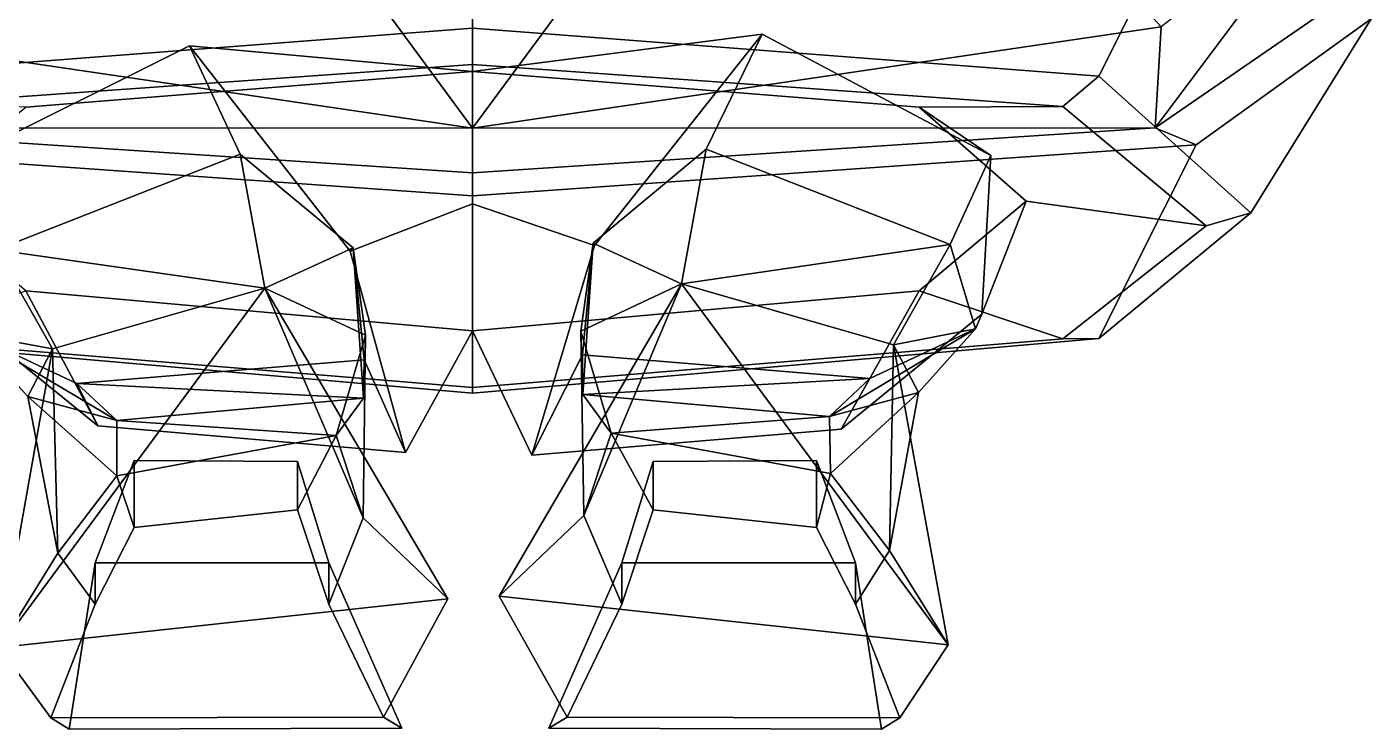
# Model space of a CAD drawing. Extents: x -248 to 216, y -153 to 248.
# Drawn here: x -92.4 to 178.9, y -153 to -11.3 of the extents above; entities that cross this region are included whole.
import ezdxf

# ---------------------------------------------------------------- set-up
doc = ezdxf.new("R2010")
doc.units = 0

msp = doc.modelspace()

# ---------------------------------------------------------------- linework, layer by layer
for points in [[(-141.485916, -11.265106, 103.555321), (-72.573097, 63.591476, 50.03257), (-101.800941, 79.448212, 38.477985)], [(-2.483202, -31.69136, 143.281845), (-72.573097, 63.591476, 50.03257), (-141.485916, -11.265106, 103.555321)], [(-2.483202, -31.69136, 143.281845), (-2.483198, 45.170593, 57.429176), (-72.573097, 63.591476, 50.03257)], [(-2.483202, -31.69136, 143.281845), (67.856644, 63.591476, 50.032574), (-2.483198, 45.170593, 57.429176)], [(-2.483202, -31.69136, 143.281845), (136.519516, -11.265091, 103.555336), (67.856644, 63.591476, 50.032574)], [(-128.870941, -21.195633, -74.767303), (-148.555222, 17.956863, -90.101776), (-2.481551, 28.291733, -129.352905), (-2.483217, -11.527481, -113.756256)], [(123.904526, -21.195618, -74.767296), (-2.483217, -11.527481, -113.756256), (-2.481551, 28.291733, -129.352905), (143.588806, 17.956879, -90.101768)], [(154.596832, -48.824699, 30.159067), (123.904526, -21.195618, -74.767296), (143.588806, 17.956879, -90.101768), (178.884964, -9.672211, 14.824594)], [(135.279495, -31.638702, 101.147308), (170.027206, 14.747696, 4.767148), (136.519516, -11.265091, 103.555336)], [(135.279495, -31.638702, 101.147308), (168.498322, -8.820465, 14.490994), (170.027206, 14.747696, 4.767148)], [(143.588806, -35.04483, 111.181595), (123.904533, -74.197319, 126.516075), (154.596832, -48.824699, 30.159067), (178.884964, -9.672211, 14.824594)], [(178.884964, -9.672211, 14.824594), (168.498322, -8.820465, 14.490994), (135.279495, -31.638702, 101.147308), (143.588806, -35.04483, 111.181595)], [(-140.245895, -31.638718, 101.147301), (-2.483202, -31.69136, 143.281845), (-141.485916, -11.265106, 103.555321)], [(-128.870941, -21.195633, -74.767303), (-2.483217, -11.527481, -113.756256), (-2.483216, -18.866074, -94.764107), (-121.645454, -27.322479, -60.29958)], [(123.904526, -21.195618, -74.767296), (116.679024, -27.322464, -60.299576), (-2.483216, -18.866074, -94.764107), (-2.483217, -11.527481, -113.756256)], [(87.640388, -27.502716, -42.691891), (102.134308, -37.215714, -11.730216), (55.96735, -12.740585, -43.078556), (-2.483215, -20.284058, -72.306999)], [(22.118103, -55.42968, 11.000056), (-2.483211, -46.972061, 29.045433), (-2.483215, -20.284058, -72.306999), (55.96735, -12.740585, -43.078556)], [(135.279495, -31.638702, 101.147308), (136.519516, -11.265091, 103.555336), (-2.483202, -31.69136, 143.281845)], [(21.870173, -54.901443, -4.480677), (22.118103, -55.42968, 11.000056), (55.96735, -12.740585, -43.078556), (44.702099, -35.952194, -25.118431)], [(93.916664, -55.227005, -2.915613), (44.702099, -35.952194, -25.118431), (55.96735, -12.740585, -43.078556), (102.134308, -37.215714, -11.730216)], [(-92.606812, -27.502724, -42.691895), (-2.483215, -20.284058, -72.306999), (-59.620724, -15.088196, -41.989681), (-106.44545, -38.475159, -11.003481)], [(-98.580864, -56.258789, -1.693712), (-106.44545, -38.475159, -11.003481), (-59.620724, -15.088196, -41.989681), (-49.391972, -36.95681, -23.914267)], [(-26.536051, -55.902443, -3.322797), (-49.391972, -36.95681, -23.914267), (-59.620724, -15.088196, -41.989681), (-27.172121, -56.509506, 13.361057)], [(-2.483215, -20.284058, -72.306999), (-2.483211, -46.972061, 29.045433), (-27.172121, -56.509506, 13.361057), (-59.620724, -15.088196, -41.989681)], [(-121.645454, -27.322479, -60.29958), (-2.483216, -18.866074, -94.764107), (-2.483215, -20.284058, -72.306999), (-92.606812, -27.502724, -42.691895)], [(116.679024, -27.322464, -60.299576), (87.640388, -27.502716, -42.691891), (-2.483215, -20.284058, -72.306999), (-2.483216, -18.866074, -94.764107)], [(154.596832, -48.824699, 30.159067), (145.564972, -51.408386, 31.170994), (116.679024, -27.322464, -60.299576), (123.904526, -21.195618, -74.767296)], [(145.564972, -51.408386, 31.170994), (109.266663, -46.439774, 29.224985), (87.640388, -27.502716, -42.691891), (116.679024, -27.322464, -60.299576)], [(109.266663, -46.439774, 29.224985), (100.337868, -69.265404, 27.379168), (102.134308, -37.215714, -11.730216), (87.640388, -27.502716, -42.691891)], [(-2.483203, -45.348465, 150.419434), (-2.483204, -40.745819, 135.866699), (-140.245895, -31.638718, 101.147301), (-148.555222, -35.044846, 111.181587)], [(-140.245895, -31.638718, 101.147301), (-2.483204, -40.745819, 135.866699), (-2.483202, -31.69136, 143.281845)], [(-2.483203, -45.348465, 150.419434), (143.588806, -35.04483, 111.181595), (135.279495, -31.638702, 101.147308), (-2.483204, -40.745819, 135.866699)], [(135.279495, -31.638702, 101.147308), (-2.483202, -31.69136, 143.281845), (-2.483204, -40.745819, 135.866699)], [(-2.483207, -85.199844, 166.027634), (-2.483203, -45.348465, 150.419434), (-148.555222, -35.044846, 111.181587), (-128.870941, -74.197334, 126.516068)], [(-2.483207, -85.199844, 166.027634), (123.904533, -74.197319, 126.516075), (143.588806, -35.04483, 111.181595), (-2.483203, -45.348465, 150.419434)], [(-44.4039, -63.979813, -27.347086), (-98.580864, -56.258789, -1.693712), (-49.391972, -36.95681, -23.914267)], [(-44.4039, -63.979813, -27.347086), (-49.391972, -36.95681, -23.914267), (-26.536051, -55.902443, -3.322797)], [(39.687546, -63.168854, -28.555412), (21.870173, -54.901443, -4.480677), (44.702099, -35.952194, -25.118431)], [(39.687546, -63.168854, -28.555412), (44.702099, -35.952194, -25.118431), (93.916664, -55.227005, -2.915613)], [(99.063492, -72.196098, 15.993211), (93.916664, -55.227005, -2.915613), (102.134308, -37.215714, -11.730216), (100.337868, -69.265404, 27.379168)], [(-92.606804, -64.565544, 98.060738), (-114.233078, -46.439789, 29.224979), (-105.630798, -69.509338, 28.750584), (-78.075577, -91.823502, 64.409248)], [(-2.483211, -46.972061, 29.045433), (-2.483208, -72.63179, 126.492805), (-15.974757, -97.162567, 74.029907), (-27.172121, -56.509506, 13.361057)], [(22.118103, -55.42968, 11.000056), (9.510323, -97.717369, 71.085083), (-2.483208, -72.63179, 126.492805), (-2.483211, -46.972061, 29.045433)], [(87.640396, -64.565529, 98.060745), (71.937241, -92.450623, 62.476151), (100.337868, -69.265404, 27.379168), (109.266663, -46.439774, 29.224985)], [(116.679024, -74.226631, 117.827309), (87.640396, -64.565529, 98.060745), (109.266663, -46.439774, 29.224985), (145.564972, -51.408386, 31.170994)], [(123.904533, -74.197319, 126.516075), (116.679024, -74.226631, 117.827309), (145.564972, -51.408386, 31.170994), (154.596832, -48.824699, 30.159067)], [(-87.207237, -76.272461, -6.41316), (-103.705772, -73.23555, 17.196573), (-98.580864, -56.258789, -1.693712)], [(-87.207237, -76.272461, -6.41316), (-98.580864, -56.258789, -1.693712), (-44.4039, -63.979813, -27.347086)], [(-24.061098, -73.50016, -6.398749), (-44.4039, -63.979813, -27.347086), (-26.536051, -55.902443, -3.322797)], [(-24.368286, -78.499985, 21.66778), (-26.536051, -55.902443, -3.322797), (-27.172121, -56.509506, 13.361057), (-15.974757, -97.162567, 74.029907)], [(-24.496832, -86.243896, 19.193069), (-24.061098, -73.50016, -6.398749), (-26.536051, -55.902443, -3.322797)], [(-24.496832, -86.243896, 19.193069), (-26.536051, -55.902443, -3.322797), (-24.368286, -78.499985, 21.66778)], [(19.731447, -77.492615, 20.542637), (9.510323, -97.717369, 71.085083), (22.118103, -55.42968, 11.000056), (21.870173, -54.901443, -4.480677)], [(19.813967, -85.47052, 18.048174), (21.870173, -54.901443, -4.480677), (19.359152, -72.712349, -7.5685)], [(19.359152, -72.712349, -7.5685), (21.870173, -54.901443, -4.480677), (39.687546, -63.168854, -28.555412)], [(19.813967, -85.47052, 18.048174), (19.731447, -77.492615, 20.542637), (21.870173, -54.901443, -4.480677)], [(82.508957, -75.450073, -7.638542), (39.687546, -63.168854, -28.555412), (93.916664, -55.227005, -2.915613)], [(82.508957, -75.450073, -7.638542), (93.916664, -55.227005, -2.915613), (99.063492, -72.196098, 15.993211)], [(-2.483207, -84.062859, 152.83226), (-121.645447, -74.226646, 117.827301), (-92.606804, -64.565544, 98.060738), (-2.483208, -72.63179, 126.492805)], [(-98.015312, -136.569138, -7.637025), (-87.207237, -76.272461, -6.41316), (-44.4039, -63.979813, -27.347086)], [(-7.443412, -126.703323, -30.874624), (-98.015312, -136.569138, -7.637025), (-44.4039, -63.979813, -27.347086)], [(-2.483208, -72.63179, 126.492805), (-92.606804, -64.565544, 98.060738), (-78.075577, -91.823502, 64.409248), (-15.974757, -97.162567, 74.029907)], [(-7.443412, -126.703323, -30.874624), (-44.4039, -63.979813, -27.347086), (-24.529167, -110.384354, -5.936313)], [(-24.529167, -110.384354, -5.936313), (-44.4039, -63.979813, -27.347086), (-24.061098, -73.50016, -6.398749)], [(-2.483208, -72.63179, 126.492805), (9.510323, -97.717369, 71.085083), (71.937241, -92.450623, 62.476151), (87.640396, -64.565529, 98.060745)], [(-2.483207, -84.062859, 152.83226), (-2.483208, -72.63179, 126.492805), (87.640396, -64.565529, 98.060745), (116.679024, -74.226631, 117.827309)], [(2.932309, -126.159157, -31.986113), (20.009071, -109.875443, -6.997313), (39.687546, -63.168854, -28.555412)], [(2.932309, -126.159157, -31.986113), (39.687546, -63.168854, -28.555412), (93.520767, -136.006134, -8.792943)], [(20.009071, -109.875443, -6.997313), (19.359152, -72.712349, -7.5685), (39.687546, -63.168854, -28.555412)], [(93.520767, -136.006134, -8.792943), (39.687546, -63.168854, -28.555412), (82.508957, -75.450073, -7.638542)], [(-82.315468, -83.261848, 27.934618), (-78.075577, -91.823502, 64.409248), (-105.630798, -69.509338, 28.750584), (-103.705772, -73.23555, 17.196573)], [(77.685738, -82.228271, 26.764076), (99.063492, -72.196098, 15.993211), (100.337868, -69.265404, 27.379168), (71.937241, -92.450623, 62.476151)], [(-74.267647, -90.744118, 23.837942), (-82.315468, -83.261848, 27.934618), (-103.705772, -73.23555, 17.196573)], [(-74.267647, -90.744118, 23.837942), (-103.705772, -73.23555, 17.196573), (-92.211151, -85.862526, 12.43153)], [(-92.211151, -85.862526, 12.43153), (-103.705772, -73.23555, 17.196573), (-87.207237, -76.272461, -6.41316)], [(25.487289, -93.294418, 13.963548), (19.813967, -85.47052, 18.048174), (19.359152, -72.712349, -7.5685)], [(20.009071, -109.875443, -6.997313), (25.487289, -93.294418, 13.963548), (19.359152, -72.712349, -7.5685)], [(69.591133, -89.946152, 22.653791), (99.063492, -72.196098, 15.993211), (77.685738, -82.228271, 26.764076)], [(69.591133, -89.946152, 22.653791), (87.527191, -85.048195, 11.220326), (99.063492, -72.196098, 15.993211)], [(87.527191, -85.048195, 11.220326), (82.508957, -75.450073, -7.638542), (99.063492, -72.196098, 15.993211)], [(-2.483207, -85.199844, 166.027634), (-128.870941, -74.197334, 126.516068), (-121.645447, -74.226646, 117.827301), (-2.483207, -84.062859, 152.83226)], [(-24.529167, -110.384354, -5.936313), (-24.061098, -73.50016, -6.398749), (-30.017845, -93.767693, 14.971462)], [(-30.017845, -93.767693, 14.971462), (-24.061098, -73.50016, -6.398749), (-24.496832, -86.243896, 19.193069)], [(-2.483207, -85.199844, 166.027634), (-2.483207, -84.062859, 152.83226), (116.679024, -74.226631, 117.827309), (123.904533, -74.197319, 126.516075)], [(93.520767, -136.006134, -8.792943), (82.508957, -75.450073, -7.638542), (81.668785, -116.990021, 7.681084)], [(81.668785, -116.990021, 7.681084), (82.508957, -75.450073, -7.638542), (87.527191, -85.048195, 11.220326)], [(-98.015312, -136.569138, -7.637025), (-86.177467, -117.513397, 8.774266), (-87.207237, -76.272461, -6.41316)], [(-86.177467, -117.513397, 8.774266), (-92.211151, -85.862526, 12.43153), (-87.207237, -76.272461, -6.41316)], [(-24.368286, -78.499985, 21.66778), (-15.974757, -97.162567, 74.029907), (-78.075577, -91.823502, 64.409248), (-82.315468, -83.261848, 27.934618)], [(-24.496832, -86.243896, 19.193069), (-24.368286, -78.499985, 21.66778), (-82.315468, -83.261848, 27.934618)], [(19.731447, -77.492615, 20.542637), (77.685738, -82.228271, 26.764076), (71.937241, -92.450623, 62.476151), (9.510323, -97.717369, 71.085083)], [(19.813967, -85.47052, 18.048174), (77.685738, -82.228271, 26.764076), (19.731447, -77.492615, 20.542637)], [(-24.496832, -86.243896, 19.193069), (-82.315468, -83.261848, 27.934618), (-74.267647, -90.744118, 23.837942)], [(19.813967, -85.47052, 18.048174), (69.591133, -89.946152, 22.653791), (77.685738, -82.228271, 26.764076)], [(-74.279625, -101.895187, 16.941299), (-74.267647, -90.744118, 23.837942), (-92.211151, -85.862526, 12.43153)], [(-86.177467, -117.513397, 8.774266), (-74.279625, -101.895187, 16.941299), (-92.211151, -85.862526, 12.43153)], [(-30.017845, -93.767693, 14.971462), (-24.496832, -86.243896, 19.193069), (-74.267647, -90.744118, 23.837942)], [(25.487289, -93.294418, 13.963548), (69.591133, -89.946152, 22.653791), (19.813967, -85.47052, 18.048174)], [(69.758202, -101.398972, 15.895651), (87.527191, -85.048195, 11.220326), (69.591133, -89.946152, 22.653791)], [(81.668785, -116.990021, 7.681084), (87.527191, -85.048195, 11.220326), (69.758202, -101.398972, 15.895651)], [(-74.279625, -101.895187, 16.941299), (-30.017845, -93.767693, 14.971462), (-74.267647, -90.744118, 23.837942)], [(69.758202, -101.398972, 15.895651), (69.591133, -89.946152, 22.653791), (25.487289, -93.294418, 13.963548)], [(-30.017845, -93.767693, 14.971462), (-74.279625, -101.895187, 16.941299), (-70.777412, -112.334427, 35.947453), (-37.787899, -108.736435, 35.947453)], [(-24.529167, -110.384354, -5.936313), (-30.017845, -93.767693, 14.971462), (-37.787899, -108.736435, 35.947453), (-31.473774, -127.827744, 43.725594)], [(20.009071, -109.875443, -6.997313), (27.673773, -127.827744, 43.725594), (33.987896, -108.736435, 35.947453), (25.487289, -93.294418, 13.963548)], [(25.487289, -93.294418, 13.963548), (33.987896, -108.736435, 35.947453), (66.977409, -112.334427, 35.947453), (69.758202, -101.398972, 15.895651)], [(-31.473774, -119.444244, 102.617195), (-37.787899, -98.998032, 87.801697), (-70.777412, -98.812729, 87.801697), (-78.613716, -119.444244, 102.617195)], [(-78.613716, -119.444244, 102.617195), (-70.777412, -98.812729, 87.801697), (-70.777412, -112.334427, 35.947453), (-78.613716, -127.827744, 43.725594)], [(-37.787899, -98.998032, 87.801697), (-37.787899, -108.736435, 35.947453), (-70.777412, -112.334427, 35.947453), (-70.777412, -98.812729, 87.801697)], [(-31.473774, -119.444244, 102.617195), (-31.473774, -127.827744, 43.725594), (-37.787899, -108.736435, 35.947453), (-37.787899, -98.998032, 87.801697)], [(27.673773, -119.444244, 102.617195), (74.813721, -119.444244, 102.617195), (66.977409, -98.812729, 87.801697), (33.987896, -98.998032, 87.801697)], [(27.673773, -119.444244, 102.617195), (33.987896, -98.998032, 87.801697), (33.987896, -108.736435, 35.947453), (27.673773, -127.827744, 43.725594)], [(33.987896, -98.998032, 87.801697), (66.977409, -98.812729, 87.801697), (66.977409, -112.334427, 35.947453), (33.987896, -108.736435, 35.947453)], [(74.813721, -119.444244, 102.617195), (74.813721, -127.827744, 43.725594), (66.977409, -112.334427, 35.947453), (66.977409, -98.812729, 87.801697)], [(-86.177467, -117.513397, 8.774266), (-78.613716, -127.827744, 43.725594), (-70.777412, -112.334427, 35.947453), (-74.279625, -101.895187, 16.941299)], [(81.668785, -116.990021, 7.681084), (69.758202, -101.398972, 15.895651), (66.977409, -112.334427, 35.947453), (74.813721, -127.827744, 43.725594)], [(-7.443412, -126.703323, -30.874624), (-24.529167, -110.384354, -5.936313), (-31.473774, -127.827744, 43.725594), (-20.410763, -150.61731, 32.613968)], [(2.932309, -126.159157, -31.986113), (16.610764, -150.61731, 32.613968), (27.673773, -127.827744, 43.725594), (20.009071, -109.875443, -6.997313)], [(-98.015312, -136.569138, -7.637025), (-87.594154, -150.723206, 36.317848), (-78.613716, -127.827744, 43.725594), (-86.177467, -117.513397, 8.774266)], [(93.520767, -136.006134, -8.792943), (81.668785, -116.990021, 7.681084), (74.813721, -127.827744, 43.725594), (83.794151, -150.723206, 36.317848)], [(-83.890282, -153.02951, 102.617195), (-78.613716, -119.444244, 102.617195), (-78.613716, -127.827744, 43.725594), (-87.594154, -150.723206, 36.317848)], [(-16.70689, -152.844193, 102.617195), (-31.473774, -119.444244, 102.617195), (-78.613716, -119.444244, 102.617195), (-83.890282, -153.02951, 102.617195)], [(-16.70689, -152.844193, 102.617195), (-20.410763, -150.61731, 32.613968), (-31.473774, -127.827744, 43.725594), (-31.473774, -119.444244, 102.617195)], [(12.906889, -152.844193, 102.617195), (80.090286, -153.02951, 102.617195), (74.813721, -119.444244, 102.617195), (27.673773, -119.444244, 102.617195)], [(12.906889, -152.844193, 102.617195), (27.673773, -119.444244, 102.617195), (27.673773, -127.827744, 43.725594), (16.610764, -150.61731, 32.613968)], [(80.090286, -153.02951, 102.617195), (83.794151, -150.723206, 36.317848), (74.813721, -127.827744, 43.725594), (74.813721, -119.444244, 102.617195)], [(-98.015312, -136.569138, -7.637025), (-7.443412, -126.703323, -30.874624), (-20.410763, -150.61731, 32.613968), (-87.594154, -150.723206, 36.317848)], [(93.520767, -136.006134, -8.792943), (83.794151, -150.723206, 36.317848), (16.610764, -150.61731, 32.613968), (2.932309, -126.159157, -31.986113)], [(-83.890282, -153.02951, 102.617195), (-87.594154, -150.723206, 36.317848), (-20.410763, -150.61731, 32.613968), (-16.70689, -152.844193, 102.617195)], [(80.090286, -153.02951, 102.617195), (12.906889, -152.844193, 102.617195), (16.610764, -150.61731, 32.613968), (83.794151, -150.723206, 36.317848)]]:
    msp.add_3dface(points)

doc.saveas('drawing.dxf')
